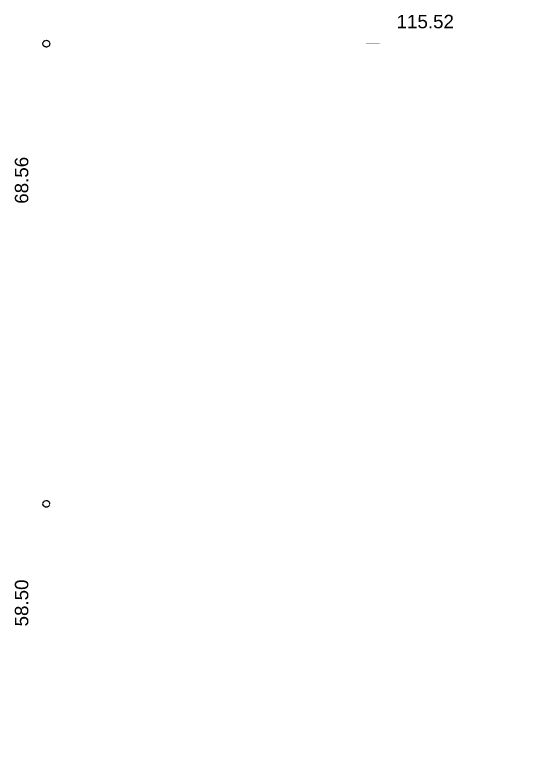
# Model space of a CAD drawing. Header units: inches. Extents: x 30871 to 1364211, y -265788 to 330728.
# Drawn here: x 30871 to 105866, y 162707 to 271866 of the extents above; entities that cross this region are included whole.
import ezdxf

# ---------------------------------------------------------------- set-up
doc = ezdxf.new("R2010")
doc.units = ezdxf.units.IN
doc.header["$MEASUREMENT"] = 0
doc.linetypes.add('PHANTOM', pattern=[2.5, 1.25, -0.25, 0.25, -0.25, 0.25, -0.25])
doc.layers.add('BO', color=10, linetype='PHANTOM')
doc.styles.add('SU', font='micross.ttf')

# ---------------------------------------------------------------- blocks, each defined once
blk = doc.blocks.new('SITE 2')
at = {"color": 1}
for centre in [(868356, 10358319), (868356, 10289759)]:
    blk.add_circle(centre, 500, dxfattribs=at)
at = {"layer": 'BO', "const_width": 1, "elevation": 0}
blk.add_lwpolyline([(1220118, 10326037), (1191116, 10358160), (868356, 10358319), (868356, 10172759), (1165813, 10172759)], close=True, dxfattribs=at)
at = {"layer": 'BO', "ltscale": 5, "style": 'SU'}
blk.add_text('115.52', height=2000, dxfattribs=at).set_placement((920506, 10360613))
for s, p in [('68.56', (865673, 10334469)), ('58.50', (865673, 10271498))]:
    blk.add_text(s, height=2000, rotation=90, dxfattribs=at).set_placement(p)

msp = doc.modelspace()

# ---------------------------------------------------------------- block references
at = {"layer": 'BO'}
msp.add_blockref('SITE 2', (-832772.253, -10090776.26, 0), dxfattribs=at)

doc.saveas('drawing.dxf')
